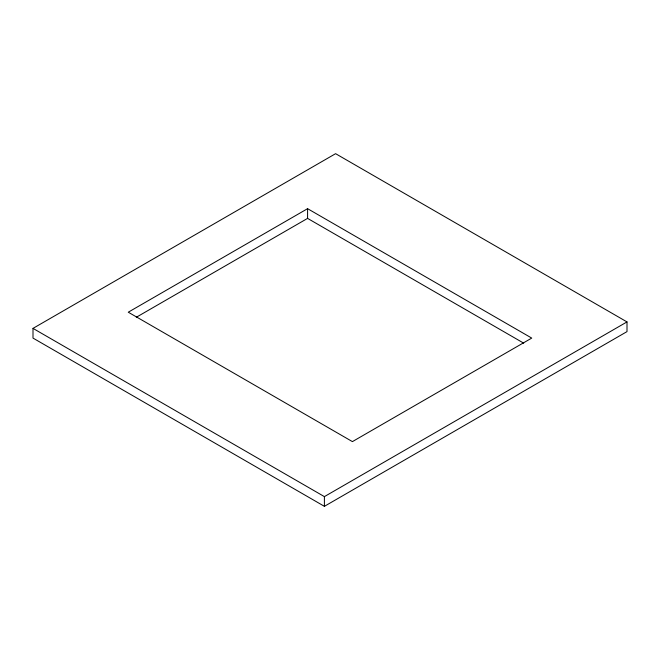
<?xml version="1.0" encoding="UTF-8"?>
<svg xmlns="http://www.w3.org/2000/svg" width="660" height="660" viewBox="0 0 660 660"><rect width="100%" height="100%" fill="white"/><g stroke="black" fill="none" stroke-linecap="round" stroke-linejoin="round"><path stroke-width="0.99" d="M33 328.383L335.602 153.673L627 321.915L627 331.617L324.398 506.327L33 338.085L33 328.383L324.398 496.617L627 321.915M307.585 208.675L128.263 312.205L352.415 441.614L531.737 338.085L307.585 208.675L307.585 218.386L523.702 343.15M136.29 317.278L307.585 218.386M324.398 496.617L324.398 506.327"/></g></svg>
